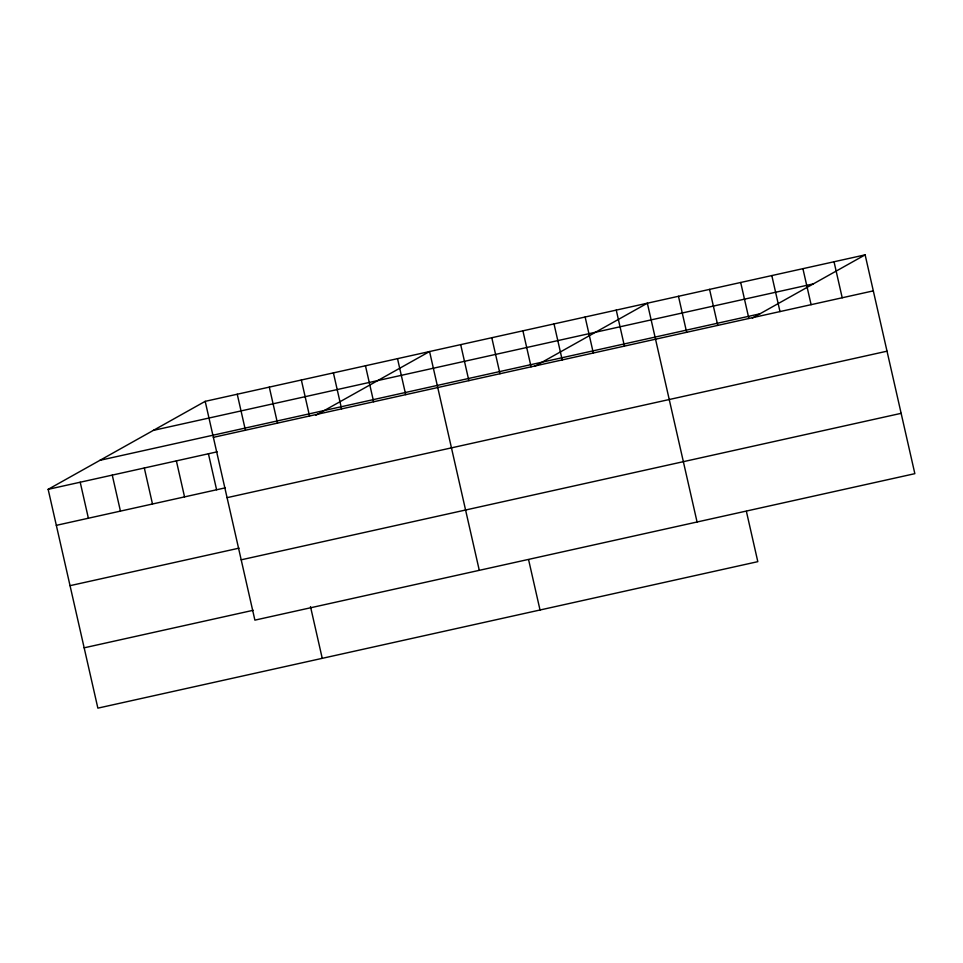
<?xml version="1.0" encoding="UTF-8"?>
<svg xmlns="http://www.w3.org/2000/svg" width="963" height="963" viewBox="0 0 963 963"><rect width="100%" height="100%" fill="white"/><g stroke="black" fill="none" stroke-linecap="round" stroke-linejoin="round"><path stroke-width="1.44" d="M746.397 511.389L757.809 561.658L97.865 708.142L48.15 489.336L205.191 401.342L865.135 254.858L914.85 473.664L254.894 620.136L205.191 401.342M315.72 415.342L429.57 351.531L479.285 570.337M534.585 366.397L647.353 303.201L697.068 521.994M752.368 318.055L865.135 254.858M153.37 430.377L813.314 283.892M99.971 460.302L759.927 313.818M213.365 437.346L873.321 290.862M48.15 489.336L217.169 451.828M56.336 525.341L225.342 487.832M227.075 497.666L887.019 351.182M70.034 585.673L239.053 548.152M241.195 559.816L901.139 413.332M84.154 647.822L253.173 610.301M834.03 261.767L842.204 297.772M802.913 268.665L811.099 304.669M771.808 275.574L779.982 311.579M740.691 282.484L748.877 318.488M709.575 289.382L717.76 325.386M678.47 296.291L686.643 332.295M616.248 310.098L624.421 346.102M585.131 317.008L593.316 353.012M554.014 323.917L562.199 359.921M522.909 330.815L531.082 366.819M491.792 337.724L499.978 373.728M528.603 559.732L540.026 610M460.687 344.634L468.861 380.638M397.514 358.645L405.7 394.649M365.459 365.759L373.644 401.764M333.403 372.874L341.588 408.89M301.347 379.988L309.532 416.004M269.291 387.114L277.476 423.118M310.495 606.63L322.244 658.343M237.247 394.228L245.421 430.232M208.429 453.766L216.603 489.77M176.373 460.88L184.547 496.884M144.318 467.994L152.491 503.998M112.262 475.108L120.435 511.112M80.206 482.222L88.379 518.226"/></g></svg>
